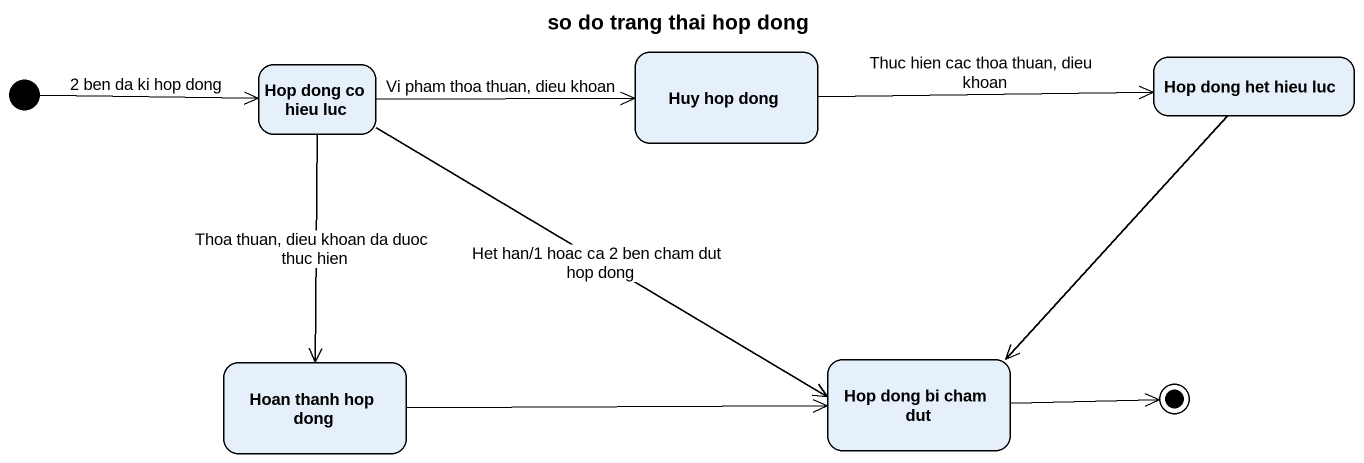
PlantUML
@startuml
title so do trang thai hop dong
hide empty description
state "Huy hop dong" as Huy_hop_dong
state "Hop dong het hieu luc" as Hop_dong_het_hieu_luc
state "Hop dong co hieu luc" as Hop_dong_co_hieu_luc
state "Hoan thanh hop dong" as Hoan_thanh_hop_dong
state "Hop dong bi cham dut" as Hop_dong_bi_cham_dut
[*] -right-> Hop_dong_co_hieu_luc : 2 ben da ki hop dong
Huy_hop_dong -right-> Hop_dong_het_hieu_luc : Thuc hien cac thoa thuan, dieu khoan
Hop_dong_het_hieu_luc --> Hop_dong_bi_cham_dut
Hop_dong_co_hieu_luc -right-> Huy_hop_dong : Vi pham thoa thuan, dieu khoan
Hop_dong_co_hieu_luc --> Hoan_thanh_hop_dong : Thoa thuan, dieu khoan da duoc thuc hien
Hop_dong_co_hieu_luc -right-> Hop_dong_bi_cham_dut : Het han/1 hoac ca 2 ben cham dut hop dong
Hoan_thanh_hop_dong -right-> Hop_dong_bi_cham_dut
Hop_dong_bi_cham_dut -right-> [*]
@enduml
